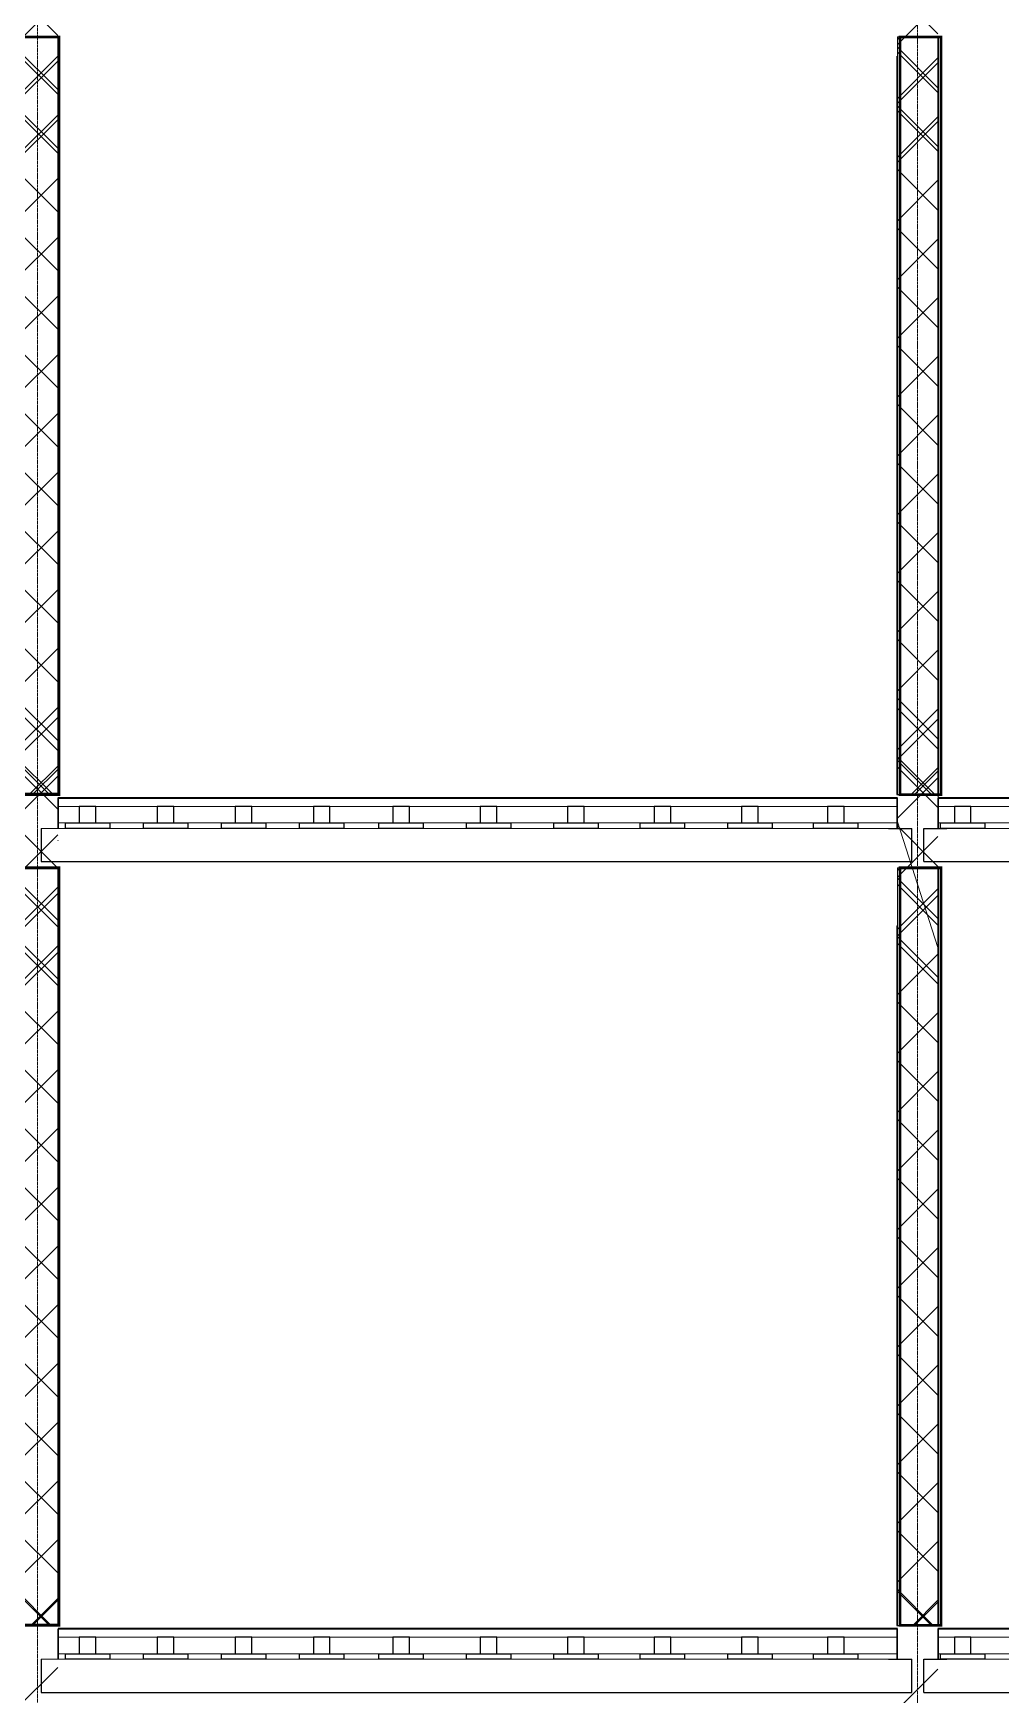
# Model space of a CAD drawing. Header units: inches. Extents: x -2431 to 214825, y 3 to 92804.
# Drawn here: x 165112 to 168603, y 17803 to 23803 of the extents above; entities that cross this region are included whole.
import ezdxf

# ---------------------------------------------------------------- set-up
doc = ezdxf.new("R2010")
doc.units = ezdxf.units.IN
doc.header["$MEASUREMENT"] = 0
doc.linetypes.add('Линия сетки', pattern=[22.225, 12.7, -3.175, 3.175, -3.175])
for name, color, linetype, lineweight in [('A-FLOR', 250, 'Continuous', 9), ('A-WALL', 250, 'Continuous', 9), ('A-WALL-PATT', 250, 'Continuous', 25), ('I-WALL', 250, 'Continuous', 9), ('S-GRID', 250, 'Continuous', 9)]:
    doc.layers.add(name, color=color, linetype=linetype, lineweight=lineweight)
pattern_1 = [(45, (164716.28, 32090.75), (-106.066, 106.066), []), (135, (164716.28, 32090.75), (-106.066, -106.066), [])]
pattern_2 = [(45, (164716.28, 32090.75), (-251.447, 251.447), []), (45, (164716.28, 32471.75), (-251.447, 251.447), [])]
pattern_3 = [(45, (164716.28, 31490.75), (-106.066, 106.066), []), (135, (164716.28, 31490.75), (-106.066, -106.066), [])]

msp = doc.modelspace()

# ---------------------------------------------------------------- hatches: boundary and pattern name
at = {"layer": 'A-WALL-PATT', "lineweight": 9}
h = msp.add_hatch(dxfattribs=at)
h.set_pattern_fill('FP_2', color=256, style=0, pattern_type=2)
h.set_pattern_definition(pattern_3)
h.paths.add_polyline_path([(165200.44773, 24388.99893), (165054.44773, 24388.99893), (165054.44773, 21056.89904), (165200.44773, 21056.89904)])
h = msp.add_hatch(dxfattribs=at)
h.set_pattern_fill('FP_2', color=256, style=0, pattern_type=2)
h.set_pattern_definition(pattern_3)
h.paths.add_polyline_path([(168376.33062, 24388.99893), (168230.33062, 24388.99893), (168230.33062, 21053.20427), (168376.33062, 21053.20427)])
h = msp.add_hatch(dxfattribs=at)
h.set_pattern_fill('FP_3', color=256, style=0, pattern_type=2)
h.set_pattern_definition(pattern_2)
h.paths.add_polyline_path([(165200.44773, 21530.74682), (165202.44773, 21530.74682), (165202.44773, 21640.74682), (165200.44773, 21640.74682)])
h.paths.add_polyline_path([(165202.44773, 21388.99893), (165200.44773, 21388.99893), (165200.44773, 18040.74682), (165202.44773, 18040.74682)])
h = msp.add_hatch(dxfattribs=at)
h.set_pattern_fill('FP_3', color=256, style=0, pattern_type=2)
h.set_pattern_definition(pattern_2)
h.paths.add_polyline_path([(168376.33062, 18040.74682), (168378.33062, 18040.74682), (168378.33062, 21640.74682), (168376.33062, 21640.74682), (168376.33062, 20990.18287)], flags=0)
h = msp.add_hatch(dxfattribs=at)
h.set_pattern_fill('FP_2', color=256, style=0, pattern_type=2)
h.set_pattern_definition(pattern_1)
h.paths.add_polyline_path([(165200.44773, 21388.99893), (165054.44773, 21388.99893), (165054.44773, 18056.89904), (165200.44773, 18056.89904)])
h = msp.add_hatch(dxfattribs=at)
h.set_pattern_fill('FP_2', color=256, style=0, pattern_type=2)
h.set_pattern_definition(pattern_1)
h.paths.add_polyline_path([(168376.33062, 21388.99893), (168230.33062, 21388.99893), (168230.33062, 18053.20427), (168376.33062, 18053.20427)])

# ---------------------------------------------------------------- linework, layer by layer
for p, q in [((165054.44773, 23788.99893), (165200.44773, 23788.99893)), ((165200.44773, 23788.99893), (165202.44773, 23788.99893)), ((168230.33062, 23788.99893), (168378.33062, 23788.99893)), ((165202.44773, 21040.74682), (168228.33062, 21040.74682)), ((165202.44773, 21040.74682), (168228.33062, 21040.74682)), ((165202.44773, 21040.74682), (165202.44773, 20930.74682)), ((165202.44773, 21040.74682), (165202.44773, 20930.74682)), ((165338.08299, 21010.74682), (165278.08299, 21010.74682)), ((165278.08299, 21010.74682), (165278.08299, 20950.74682)), ((165338.08299, 21010.74682), (165278.08299, 21010.74682)), ((165278.08299, 21010.74682), (165278.08299, 20950.74682)), ((165338.08299, 20950.74682), (165338.08299, 21010.74682)), ((165338.08299, 20950.74682), (165338.08299, 21010.74682)), ((165619.72401, 21010.74682), (165559.72401, 21010.74682)), ((165559.72401, 21010.74682), (165559.72401, 20950.74682)), ((165619.72401, 21010.74682), (165559.72401, 21010.74682)), ((165559.72401, 21010.74682), (165559.72401, 20950.74682)), ((165619.72401, 20950.74682), (165619.72401, 21010.74682)), ((165619.72401, 20950.74682), (165619.72401, 21010.74682)), ((165901.36502, 21010.74682), (165841.36502, 21010.74682)), ((165841.36502, 21010.74682), (165841.36502, 20950.74682)), ((165901.36502, 21010.74682), (165841.36502, 21010.74682)), ((165841.36502, 21010.74682), (165841.36502, 20950.74682)), ((165901.36502, 20950.74682), (165901.36502, 21010.74682)), ((165901.36502, 20950.74682), (165901.36502, 21010.74682)), ((166183.00604, 21010.74682), (166123.00604, 21010.74682)), ((166123.00604, 21010.74682), (166123.00604, 20950.74682)), ((166183.00604, 21010.74682), (166123.00604, 21010.74682)), ((166123.00604, 21010.74682), (166123.00604, 20950.74682)), ((166183.00604, 20950.74682), (166183.00604, 21010.74682)), ((166183.00604, 20950.74682), (166183.00604, 21010.74682)), ((166409.58875, 21010.74682), (166409.58875, 20950.74682)), ((166469.58875, 21010.74682), (166409.58875, 21010.74682)), ((166469.58875, 21010.74682), (166409.58875, 21010.74682)), ((166409.58875, 21010.74682), (166409.58875, 20950.74682)), ((166469.58875, 20950.74682), (166469.58875, 21010.74682)), ((166469.58875, 20950.74682), (166469.58875, 21010.74682)), ((166725.08875, 21010.74682), (166725.08875, 20950.74682)), ((166785.08875, 21010.74682), (166725.08875, 21010.74682)), ((166785.08875, 21010.74682), (166725.08875, 21010.74682)), ((166725.08875, 21010.74682), (166725.08875, 20950.74682)), ((166785.08875, 20950.74682), (166785.08875, 21010.74682)), ((166785.08875, 20950.74682), (166785.08875, 21010.74682)), ((167100.58875, 21010.74682), (167040.58875, 21010.74682)), ((167040.58875, 21010.74682), (167040.58875, 20950.74682)), ((167100.58875, 21010.74682), (167040.58875, 21010.74682)), ((167040.58875, 21010.74682), (167040.58875, 20950.74682)), ((167100.58875, 20950.74682), (167100.58875, 21010.74682)), ((167100.58875, 20950.74682), (167100.58875, 21010.74682)), ((167412.57437, 21010.74682), (167352.57437, 21010.74682)), ((167352.57437, 21010.74682), (167352.57437, 20950.74682)), ((167412.57437, 21010.74682), (167352.57437, 21010.74682)), ((167352.57437, 21010.74682), (167352.57437, 20950.74682)), ((167412.57437, 20950.74682), (167412.57437, 21010.74682)), ((167412.57437, 20950.74682), (167412.57437, 21010.74682)), ((167728.07437, 21010.74682), (167668.07437, 21010.74682)), ((167668.07437, 21010.74682), (167668.07437, 20950.74682)), ((167728.07437, 21010.74682), (167668.07437, 21010.74682)), ((167668.07437, 21010.74682), (167668.07437, 20950.74682)), ((167728.07437, 20950.74682), (167728.07437, 21010.74682)), ((167728.07437, 20950.74682), (167728.07437, 21010.74682)), ((168037.69634, 21010.74682), (167977.69634, 21010.74682)), ((167977.69634, 21010.74682), (167977.69634, 20950.74682)), ((168037.69634, 20950.74682), (168037.69634, 21010.74682)), ((168228.33062, 21053.20427), (168378.33062, 21053.20427)), ((168376.33062, 21040.74682), (171386.15309, 21040.74682)), ((168378.33062, 21040.74682), (171386.15309, 21040.74682)), ((168495.90546, 21010.74682), (168435.90546, 21010.74682)), ((168435.90546, 21010.74682), (168435.90546, 20950.74682)), ((168495.90546, 21010.74682), (168435.90546, 21010.74682)), ((168435.90546, 21010.74682), (168435.90546, 20950.74682)), ((168495.90546, 20950.74682), (168495.90546, 21010.74682)), ((168495.90546, 20950.74682), (168495.90546, 21010.74682)), ((165228.08299, 20950.74682), (165388.08299, 20950.74682)), ((165228.08299, 20930.74682), (165228.08299, 20950.74682)), ((165228.08299, 20950.74682), (165388.08299, 20950.74682)), ((165228.08299, 20930.74682), (165228.08299, 20950.74682)), ((165278.08299, 20950.74682), (165338.08299, 20950.74682)), ((165278.08299, 20950.74682), (165338.08299, 20950.74682)), ((165388.08299, 20950.74682), (165388.08299, 20930.74682)), ((165388.08299, 20950.74682), (165388.08299, 20930.74682)), ((165509.72401, 20950.74682), (165669.72401, 20950.74682)), ((165509.72401, 20930.74682), (165509.72401, 20950.74682)), ((165509.72401, 20950.74682), (165669.72401, 20950.74682)), ((165509.72401, 20930.74682), (165509.72401, 20950.74682)), ((165559.72401, 20950.74682), (165619.72401, 20950.74682)), ((165559.72401, 20950.74682), (165619.72401, 20950.74682)), ((165669.72401, 20950.74682), (165669.72401, 20930.74682)), ((165669.72401, 20950.74682), (165669.72401, 20930.74682)), ((165791.36502, 20950.74682), (165951.36502, 20950.74682)), ((165791.36502, 20930.74682), (165791.36502, 20950.74682)), ((165791.36502, 20950.74682), (165951.36502, 20950.74682)), ((165791.36502, 20930.74682), (165791.36502, 20950.74682)), ((165841.36502, 20950.74682), (165901.36502, 20950.74682)), ((165841.36502, 20950.74682), (165901.36502, 20950.74682)), ((165951.36502, 20950.74682), (165951.36502, 20930.74682)), ((165951.36502, 20950.74682), (165951.36502, 20930.74682)), ((166073.00604, 20950.74682), (166233.00604, 20950.74682)), ((166073.00604, 20930.74682), (166073.00604, 20950.74682)), ((166073.00604, 20950.74682), (166233.00604, 20950.74682)), ((166073.00604, 20930.74682), (166073.00604, 20950.74682)), ((166123.00604, 20950.74682), (166183.00604, 20950.74682)), ((166123.00604, 20950.74682), (166183.00604, 20950.74682)), ((166233.00604, 20950.74682), (166233.00604, 20930.74682)), ((166233.00604, 20950.74682), (166233.00604, 20930.74682)), ((166359.58875, 20950.74682), (166519.58875, 20950.74682)), ((166359.58875, 20930.74682), (166359.58875, 20950.74682)), ((166359.58875, 20950.74682), (166519.58875, 20950.74682)), ((166359.58875, 20930.74682), (166359.58875, 20950.74682)), ((166409.58875, 20950.74682), (166469.58875, 20950.74682)), ((166409.58875, 20950.74682), (166469.58875, 20950.74682)), ((166519.58875, 20950.74682), (166519.58875, 20930.74682)), ((166519.58875, 20950.74682), (166519.58875, 20930.74682)), ((166675.08875, 20950.74682), (166835.08875, 20950.74682)), ((166675.08875, 20930.74682), (166675.08875, 20950.74682)), ((166675.08875, 20950.74682), (166835.08875, 20950.74682)), ((166675.08875, 20930.74682), (166675.08875, 20950.74682)), ((166725.08875, 20950.74682), (166785.08875, 20950.74682)), ((166725.08875, 20950.74682), (166785.08875, 20950.74682)), ((166835.08875, 20950.74682), (166835.08875, 20930.74682)), ((166835.08875, 20950.74682), (166835.08875, 20930.74682)), ((166990.58875, 20950.74682), (167150.58875, 20950.74682)), ((166990.58875, 20930.74682), (166990.58875, 20950.74682)), ((166990.58875, 20950.74682), (167150.58875, 20950.74682)), ((166990.58875, 20930.74682), (166990.58875, 20950.74682)), ((167040.58875, 20950.74682), (167100.58875, 20950.74682)), ((167040.58875, 20950.74682), (167100.58875, 20950.74682)), ((167150.58875, 20950.74682), (167150.58875, 20930.74682)), ((167150.58875, 20950.74682), (167150.58875, 20930.74682)), ((167302.57437, 20950.74682), (167462.57437, 20950.74682)), ((167302.57437, 20930.74682), (167302.57437, 20950.74682)), ((167302.57437, 20950.74682), (167462.57437, 20950.74682)), ((167302.57437, 20930.74682), (167302.57437, 20950.74682)), ((167352.57437, 20950.74682), (167412.57437, 20950.74682)), ((167352.57437, 20950.74682), (167412.57437, 20950.74682)), ((167462.57437, 20950.74682), (167462.57437, 20930.74682)), ((167462.57437, 20950.74682), (167462.57437, 20930.74682)), ((167618.07437, 20950.74682), (167778.07437, 20950.74682)), ((167618.07437, 20930.74682), (167618.07437, 20950.74682)), ((167618.07437, 20950.74682), (167778.07437, 20950.74682)), ((167618.07437, 20930.74682), (167618.07437, 20950.74682)), ((167668.07437, 20950.74682), (167728.07437, 20950.74682)), ((167668.07437, 20950.74682), (167728.07437, 20950.74682)), ((167778.07437, 20950.74682), (167778.07437, 20930.74682)), ((167778.07437, 20950.74682), (167778.07437, 20930.74682)), ((167927.69634, 20950.74682), (168087.69634, 20950.74682)), ((167927.69634, 20930.74682), (167927.69634, 20950.74682)), ((167927.69634, 20950.74682), (168087.69634, 20950.74682)), ((167927.69634, 20930.74682), (167927.69634, 20950.74682)), ((167977.69634, 20950.74682), (168037.69634, 20950.74682)), ((168087.69634, 20950.74682), (168087.69634, 20930.74682)), ((168087.69634, 20950.74682), (168087.69634, 20930.74682)), ((168385.90546, 20950.74682), (168545.90546, 20950.74682)), ((168385.90546, 20930.74682), (168385.90546, 20950.74682)), ((168385.90546, 20950.74682), (168545.90546, 20950.74682)), ((168385.90546, 20930.74682), (168385.90546, 20950.74682)), ((168435.90546, 20950.74682), (168495.90546, 20950.74682)), ((168435.90546, 20950.74682), (168495.90546, 20950.74682)), ((168545.90546, 20950.74682), (168545.90546, 20930.74682)), ((168545.90546, 20950.74682), (168545.90546, 20930.74682)), ((165140.63904, 20930.74682), (165140.63904, 20811.36464)), ((165202.44773, 20930.74682), (165200.44773, 20930.74682)), ((165388.08299, 20930.74682), (165228.08299, 20930.74682)), ((165388.08299, 20930.74682), (165228.08299, 20930.74682)), ((165669.72401, 20930.74682), (165509.72401, 20930.74682)), ((165669.72401, 20930.74682), (165509.72401, 20930.74682)), ((165951.36502, 20930.74682), (165791.36502, 20930.74682)), ((165951.36502, 20930.74682), (165791.36502, 20930.74682)), ((166233.00604, 20930.74682), (166073.00604, 20930.74682)), ((166233.00604, 20930.74682), (166073.00604, 20930.74682)), ((166519.58875, 20930.74682), (166359.58875, 20930.74682)), ((166519.58875, 20930.74682), (166359.58875, 20930.74682)), ((166835.08875, 20930.74682), (166675.08875, 20930.74682)), ((166835.08875, 20930.74682), (166675.08875, 20930.74682)), ((167150.58875, 20930.74682), (166990.58875, 20930.74682)), ((167150.58875, 20930.74682), (166990.58875, 20930.74682)), ((167462.57437, 20930.74682), (167302.57437, 20930.74682)), ((167462.57437, 20930.74682), (167302.57437, 20930.74682)), ((167778.07437, 20930.74682), (167618.07437, 20930.74682)), ((167778.07437, 20930.74682), (167618.07437, 20930.74682)), ((168087.69634, 20930.74682), (167927.69634, 20930.74682)), ((168087.69634, 20930.74682), (167927.69634, 20930.74682)), ((168198.40761, 20930.74682), (168282.16107, 20930.74682)), ((168282.16107, 20811.36464), (168282.16107, 20930.74682)), ((168325.23347, 20930.74682), (168408.98692, 20930.74682)), ((168325.23347, 20811.36464), (168325.23347, 20930.74682)), ((168545.90546, 20930.74682), (168385.90546, 20930.74682)), ((168545.90546, 20930.74682), (168385.90546, 20930.74682)), ((165054.44773, 20788.99893), (165200.44773, 20788.99893)), ((165140.63904, 20811.36464), (168282.16107, 20811.36464)), ((165200.44773, 20788.99893), (165202.44773, 20788.99893)), ((168230.33062, 20788.99893), (168378.33062, 20788.99893)), ((168325.23347, 20811.36464), (174439.57652, 20811.36464)), ((165202.44773, 18040.74682), (168228.33062, 18040.74682)), ((165202.44773, 18040.74682), (168228.33062, 18040.74682)), ((165202.44773, 18040.74682), (165202.44773, 17930.74682)), ((165202.44773, 18040.74682), (165202.44773, 17930.74682)), ((165338.08299, 18010.74682), (165278.08299, 18010.74682)), ((165278.08299, 18010.74682), (165278.08299, 17950.74682)), ((165338.08299, 18010.74682), (165278.08299, 18010.74682)), ((165278.08299, 18010.74682), (165278.08299, 17950.74682)), ((165338.08299, 17950.74682), (165338.08299, 18010.74682)), ((165338.08299, 17950.74682), (165338.08299, 18010.74682)), ((165619.72401, 18010.74682), (165559.72401, 18010.74682)), ((165559.72401, 18010.74682), (165559.72401, 17950.74682)), ((165619.72401, 18010.74682), (165559.72401, 18010.74682)), ((165559.72401, 18010.74682), (165559.72401, 17950.74682)), ((165619.72401, 17950.74682), (165619.72401, 18010.74682)), ((165619.72401, 17950.74682), (165619.72401, 18010.74682)), ((165901.36502, 18010.74682), (165841.36502, 18010.74682)), ((165841.36502, 18010.74682), (165841.36502, 17950.74682)), ((165901.36502, 18010.74682), (165841.36502, 18010.74682)), ((165841.36502, 18010.74682), (165841.36502, 17950.74682)), ((165901.36502, 17950.74682), (165901.36502, 18010.74682)), ((165901.36502, 17950.74682), (165901.36502, 18010.74682)), ((166183.00604, 18010.74682), (166123.00604, 18010.74682)), ((166123.00604, 18010.74682), (166123.00604, 17950.74682)), ((166183.00604, 18010.74682), (166123.00604, 18010.74682)), ((166123.00604, 18010.74682), (166123.00604, 17950.74682)), ((166183.00604, 17950.74682), (166183.00604, 18010.74682)), ((166183.00604, 17950.74682), (166183.00604, 18010.74682)), ((166469.58875, 18010.74682), (166409.58875, 18010.74682)), ((166409.58875, 18010.74682), (166409.58875, 17950.74682)), ((166469.58875, 18010.74682), (166409.58875, 18010.74682)), ((166409.58875, 18010.74682), (166409.58875, 17950.74682)), ((166469.58875, 17950.74682), (166469.58875, 18010.74682)), ((166469.58875, 17950.74682), (166469.58875, 18010.74682)), ((166785.08875, 18010.74682), (166725.08875, 18010.74682)), ((166725.08875, 18010.74682), (166725.08875, 17950.74682)), ((166785.08875, 18010.74682), (166725.08875, 18010.74682)), ((166725.08875, 18010.74682), (166725.08875, 17950.74682)), ((166785.08875, 17950.74682), (166785.08875, 18010.74682)), ((166785.08875, 17950.74682), (166785.08875, 18010.74682)), ((167100.58875, 18010.74682), (167040.58875, 18010.74682)), ((167040.58875, 18010.74682), (167040.58875, 17950.74682)), ((167100.58875, 18010.74682), (167040.58875, 18010.74682)), ((167040.58875, 18010.74682), (167040.58875, 17950.74682)), ((167100.58875, 17950.74682), (167100.58875, 18010.74682)), ((167100.58875, 17950.74682), (167100.58875, 18010.74682)), ((167412.57437, 18010.74682), (167352.57437, 18010.74682)), ((167352.57437, 18010.74682), (167352.57437, 17950.74682)), ((167412.57437, 18010.74682), (167352.57437, 18010.74682)), ((167352.57437, 18010.74682), (167352.57437, 17950.74682)), ((167412.57437, 17950.74682), (167412.57437, 18010.74682)), ((167412.57437, 17950.74682), (167412.57437, 18010.74682)), ((167728.07437, 18010.74682), (167668.07437, 18010.74682)), ((167668.07437, 18010.74682), (167668.07437, 17950.74682)), ((167728.07437, 18010.74682), (167668.07437, 18010.74682)), ((167668.07437, 18010.74682), (167668.07437, 17950.74682)), ((167728.07437, 17950.74682), (167728.07437, 18010.74682)), ((167728.07437, 17950.74682), (167728.07437, 18010.74682)), ((168037.69634, 18010.74682), (167977.69634, 18010.74682)), ((167977.69634, 18010.74682), (167977.69634, 17950.74682)), ((168037.69634, 17950.74682), (168037.69634, 18010.74682)), ((168228.33062, 18053.20427), (168378.33062, 18053.20427)), ((168376.33062, 18040.74682), (171386.15309, 18040.74682)), ((168378.33062, 18040.74682), (171386.15309, 18040.74682)), ((168495.90546, 18010.74682), (168435.90546, 18010.74682)), ((168435.90546, 18010.74682), (168435.90546, 17950.74682)), ((168495.90546, 18010.74682), (168435.90546, 18010.74682)), ((168435.90546, 18010.74682), (168435.90546, 17950.74682)), ((168495.90546, 17950.74682), (168495.90546, 18010.74682)), ((168495.90546, 17950.74682), (168495.90546, 18010.74682)), ((165228.08299, 17950.74682), (165388.08299, 17950.74682)), ((165228.08299, 17930.74682), (165228.08299, 17950.74682)), ((165228.08299, 17950.74682), (165388.08299, 17950.74682)), ((165228.08299, 17930.74682), (165228.08299, 17950.74682)), ((165278.08299, 17950.74682), (165338.08299, 17950.74682)), ((165278.08299, 17950.74682), (165338.08299, 17950.74682)), ((165388.08299, 17950.74682), (165388.08299, 17930.74682)), ((165388.08299, 17950.74682), (165388.08299, 17930.74682)), ((165509.72401, 17950.74682), (165669.72401, 17950.74682)), ((165509.72401, 17930.74682), (165509.72401, 17950.74682)), ((165509.72401, 17950.74682), (165669.72401, 17950.74682)), ((165509.72401, 17930.74682), (165509.72401, 17950.74682)), ((165559.72401, 17950.74682), (165619.72401, 17950.74682)), ((165559.72401, 17950.74682), (165619.72401, 17950.74682)), ((165669.72401, 17950.74682), (165669.72401, 17930.74682)), ((165669.72401, 17950.74682), (165669.72401, 17930.74682)), ((165791.36502, 17950.74682), (165951.36502, 17950.74682)), ((165791.36502, 17930.74682), (165791.36502, 17950.74682)), ((165791.36502, 17950.74682), (165951.36502, 17950.74682)), ((165791.36502, 17930.74682), (165791.36502, 17950.74682)), ((165841.36502, 17950.74682), (165901.36502, 17950.74682)), ((165841.36502, 17950.74682), (165901.36502, 17950.74682)), ((165951.36502, 17950.74682), (165951.36502, 17930.74682)), ((165951.36502, 17950.74682), (165951.36502, 17930.74682)), ((166073.00604, 17950.74682), (166233.00604, 17950.74682)), ((166073.00604, 17930.74682), (166073.00604, 17950.74682)), ((166073.00604, 17950.74682), (166233.00604, 17950.74682)), ((166073.00604, 17930.74682), (166073.00604, 17950.74682)), ((166123.00604, 17950.74682), (166183.00604, 17950.74682)), ((166123.00604, 17950.74682), (166183.00604, 17950.74682)), ((166233.00604, 17950.74682), (166233.00604, 17930.74682)), ((166233.00604, 17950.74682), (166233.00604, 17930.74682)), ((166359.58875, 17950.74682), (166519.58875, 17950.74682)), ((166359.58875, 17930.74682), (166359.58875, 17950.74682)), ((166359.58875, 17950.74682), (166519.58875, 17950.74682)), ((166359.58875, 17930.74682), (166359.58875, 17950.74682)), ((166409.58875, 17950.74682), (166469.58875, 17950.74682)), ((166409.58875, 17950.74682), (166469.58875, 17950.74682)), ((166519.58875, 17950.74682), (166519.58875, 17930.74682)), ((166519.58875, 17950.74682), (166519.58875, 17930.74682)), ((166675.08875, 17950.74682), (166835.08875, 17950.74682)), ((166675.08875, 17930.74682), (166675.08875, 17950.74682)), ((166675.08875, 17950.74682), (166835.08875, 17950.74682)), ((166675.08875, 17930.74682), (166675.08875, 17950.74682)), ((166725.08875, 17950.74682), (166785.08875, 17950.74682)), ((166725.08875, 17950.74682), (166785.08875, 17950.74682)), ((166835.08875, 17950.74682), (166835.08875, 17930.74682)), ((166835.08875, 17950.74682), (166835.08875, 17930.74682)), ((166990.58875, 17950.74682), (167150.58875, 17950.74682)), ((166990.58875, 17930.74682), (166990.58875, 17950.74682)), ((166990.58875, 17950.74682), (167150.58875, 17950.74682)), ((166990.58875, 17930.74682), (166990.58875, 17950.74682)), ((167040.58875, 17950.74682), (167100.58875, 17950.74682)), ((167040.58875, 17950.74682), (167100.58875, 17950.74682)), ((167150.58875, 17950.74682), (167150.58875, 17930.74682)), ((167150.58875, 17950.74682), (167150.58875, 17930.74682)), ((167302.57437, 17950.74682), (167462.57437, 17950.74682)), ((167302.57437, 17930.74682), (167302.57437, 17950.74682)), ((167302.57437, 17950.74682), (167462.57437, 17950.74682)), ((167302.57437, 17930.74682), (167302.57437, 17950.74682)), ((167352.57437, 17950.74682), (167412.57437, 17950.74682)), ((167352.57437, 17950.74682), (167412.57437, 17950.74682)), ((167462.57437, 17950.74682), (167462.57437, 17930.74682)), ((167462.57437, 17950.74682), (167462.57437, 17930.74682)), ((167618.07437, 17950.74682), (167778.07437, 17950.74682)), ((167618.07437, 17930.74682), (167618.07437, 17950.74682)), ((167618.07437, 17950.74682), (167778.07437, 17950.74682)), ((167618.07437, 17930.74682), (167618.07437, 17950.74682)), ((167668.07437, 17950.74682), (167728.07437, 17950.74682)), ((167668.07437, 17950.74682), (167728.07437, 17950.74682)), ((167778.07437, 17950.74682), (167778.07437, 17930.74682)), ((167778.07437, 17950.74682), (167778.07437, 17930.74682)), ((167927.69634, 17950.74682), (168087.69634, 17950.74682)), ((167927.69634, 17930.74682), (167927.69634, 17950.74682)), ((167927.69634, 17950.74682), (168087.69634, 17950.74682)), ((167927.69634, 17930.74682), (167927.69634, 17950.74682)), ((167977.69634, 17950.74682), (168037.69634, 17950.74682)), ((168087.69634, 17950.74682), (168087.69634, 17930.74682)), ((168087.69634, 17950.74682), (168087.69634, 17930.74682)), ((168385.90546, 17950.74682), (168545.90546, 17950.74682)), ((168385.90546, 17930.74682), (168385.90546, 17950.74682)), ((168385.90546, 17950.74682), (168545.90546, 17950.74682)), ((168385.90546, 17930.74682), (168385.90546, 17950.74682)), ((168435.90546, 17950.74682), (168495.90546, 17950.74682)), ((168435.90546, 17950.74682), (168495.90546, 17950.74682)), ((168545.90546, 17950.74682), (168545.90546, 17930.74682)), ((168545.90546, 17950.74682), (168545.90546, 17930.74682)), ((165140.63904, 17930.74682), (165140.63904, 17811.36464)), ((165140.63904, 17930.74682), (165140.63904, 17811.36464)), ((165140.63904, 17930.74682), (165140.63904, 17811.36464)), ((165202.44773, 17930.74682), (165200.44773, 17930.74682)), ((165388.08299, 17930.74682), (165228.08299, 17930.74682)), ((165388.08299, 17930.74682), (165228.08299, 17930.74682)), ((165669.72401, 17930.74682), (165509.72401, 17930.74682)), ((165669.72401, 17930.74682), (165509.72401, 17930.74682)), ((165951.36502, 17930.74682), (165791.36502, 17930.74682)), ((165951.36502, 17930.74682), (165791.36502, 17930.74682)), ((166233.00604, 17930.74682), (166073.00604, 17930.74682)), ((166233.00604, 17930.74682), (166073.00604, 17930.74682)), ((166519.58875, 17930.74682), (166359.58875, 17930.74682)), ((166519.58875, 17930.74682), (166359.58875, 17930.74682)), ((166835.08875, 17930.74682), (166675.08875, 17930.74682)), ((166835.08875, 17930.74682), (166675.08875, 17930.74682)), ((167150.58875, 17930.74682), (166990.58875, 17930.74682)), ((167150.58875, 17930.74682), (166990.58875, 17930.74682)), ((167462.57437, 17930.74682), (167302.57437, 17930.74682)), ((167462.57437, 17930.74682), (167302.57437, 17930.74682)), ((167778.07437, 17930.74682), (167618.07437, 17930.74682)), ((167778.07437, 17930.74682), (167618.07437, 17930.74682)), ((168087.69634, 17930.74682), (167927.69634, 17930.74682)), ((168087.69634, 17930.74682), (167927.69634, 17930.74682)), ((168198.40761, 17930.74682), (168282.16107, 17930.74682)), ((168282.16107, 17811.36464), (168282.16107, 17930.74682)), ((168282.16107, 17811.36464), (168282.16107, 17930.74682)), ((168282.16107, 17811.36464), (168282.16107, 17930.74682)), ((168325.23347, 17930.74682), (168408.98692, 17930.74682)), ((168325.23347, 17811.36464), (168325.23347, 17930.74682)), ((168325.23347, 17811.36464), (168325.23347, 17930.74682)), ((168325.23347, 17811.36464), (168325.23347, 17930.74682)), ((168545.90546, 17930.74682), (168385.90546, 17930.74682)), ((168545.90546, 17930.74682), (168385.90546, 17930.74682)), ((165140.63904, 17811.36464), (168282.16107, 17811.36464)), ((165140.63904, 17811.36464), (168282.16107, 17811.36464)), ((165140.63904, 17811.36464), (168282.16107, 17811.36464)), ((168325.23347, 17811.36464), (174439.57652, 17811.36464)), ((168325.23347, 17811.36464), (174439.57652, 17811.36464)), ((168325.23347, 17811.36464), (174439.57652, 17811.36464))]:
    msp.add_line(p, q)
at = {"lineweight": 0}
for p, q in [((165202.44773, 21010.74682), (168228.33062, 21010.74682)), ((165202.44773, 21010.74682), (168228.33062, 21010.74682)), ((168378.33062, 21010.74682), (171386.15309, 21010.74682)), ((168378.33062, 21010.74682), (171386.15309, 21010.74682)), ((165202.44773, 20950.74682), (168230.33062, 20950.74682)), ((165202.44773, 20950.74682), (168230.33062, 20950.74682)), ((168378.33062, 20950.74682), (171388.15309, 20950.74682)), ((168378.33062, 20950.74682), (171388.15309, 20950.74682)), ((165140.63904, 20930.74682), (168228.33062, 20930.74682)), ((165202.44773, 20930.74682), (168228.33062, 20930.74682)), ((168378.33062, 20930.74682), (171386.15309, 20930.74682)), ((168378.33062, 20930.74682), (171386.15309, 20930.74682)), ((165202.44773, 18010.74682), (168228.33062, 18010.74682)), ((165202.44773, 18010.74682), (168228.33062, 18010.74682)), ((168378.33062, 18010.74682), (171386.15309, 18010.74682)), ((168378.33062, 18010.74682), (171386.15309, 18010.74682)), ((165202.44773, 17950.74682), (168230.33062, 17950.74682)), ((165202.44773, 17950.74682), (168230.33062, 17950.74682)), ((168378.33062, 17950.74682), (171388.15309, 17950.74682)), ((168378.33062, 17950.74682), (171388.15309, 17950.74682)), ((165140.63904, 17930.74682), (168228.33062, 17930.74682)), ((165202.44773, 17930.74682), (168228.33062, 17930.74682)), ((168378.33062, 17930.74682), (171386.15309, 17930.74682)), ((168378.33062, 17930.74682), (171386.15309, 17930.74682))]:
    msp.add_line(p, q, dxfattribs=at)
at = {"const_width": 10}
for points in [[(165204.77904, 21053.03327), (165056.77904, 21053.03327), (165056.77904, 23788.82794), (165204.77904, 23788.82794), (165204.77904, 21053.03327)], [(168387.88311, 21053.03327), (168239.88311, 21053.03327), (168239.88311, 23788.82794), (168387.88311, 23788.82794), (168387.88311, 21053.03327)], [(165204.77904, 18053.03327), (165056.77904, 18053.03327), (165056.77904, 20788.82794), (165204.77904, 20788.82794), (165204.77904, 18053.03327)], [(168387.88311, 18053.03327), (168239.88311, 18053.03327), (168239.88311, 20788.82794), (168387.88311, 20788.82794), (168387.88311, 18053.03327)]]:
    msp.add_lwpolyline(points, dxfattribs=at)
at = {"layer": 'A-FLOR', "lineweight": 35}
for p, q in [((168230.33062, 21040.74682), (165200.44773, 21040.74682)), ((174449.57652, 21040.74682), (168376.33062, 21040.74682)), ((168230.33062, 18040.74682), (165202.44773, 18040.74682)), ((174449.57652, 18040.74682), (168376.33062, 18040.74682))]:
    msp.add_line(p, q, dxfattribs=at)
at = {"layer": 'A-WALL'}
for p, q in [((165200.44773, 23788.99893), (165200.44773, 21056.89904)), ((165200.44773, 23788.99893), (165200.44773, 21056.89904)), ((165200.44773, 23788.99893), (165200.44773, 21056.89904)), ((165200.44773, 23788.99893), (165200.44773, 21056.89904)), ((165200.44773, 23788.99893), (165200.44773, 21940.74682)), ((168230.33062, 23788.99893), (168230.33062, 21053.20427)), ((168230.33062, 23788.99893), (168230.33062, 21053.20427)), ((168230.33062, 23788.99893), (168230.33062, 21053.20427)), ((168230.33062, 23788.99893), (168230.33062, 21053.20427)), ((168230.33062, 23788.99893), (168230.33062, 21940.74682)), ((168376.33062, 23788.99893), (168376.33062, 21053.20427)), ((168376.33062, 23788.99893), (168376.33062, 21053.20427)), ((168376.33062, 23788.99893), (168376.33062, 21053.20427)), ((168376.33062, 23788.99893), (168376.33062, 21053.20427)), ((168376.33062, 23788.99893), (168376.33062, 21940.74682)), ((165200.44773, 21040.74682), (165200.44773, 20930.74682)), ((165200.44773, 21040.74682), (165200.44773, 20930.74682)), ((165200.44773, 21040.74682), (165200.44773, 20930.74682)), ((165200.44773, 21040.74682), (165200.44773, 20930.74682)), ((168230.33062, 21040.74682), (168230.33062, 20930.74682)), ((168230.33062, 21040.74682), (168230.33062, 20930.74682)), ((168230.33062, 21040.74682), (168230.33062, 20930.74682)), ((168230.33062, 21040.74682), (168230.33062, 20930.74682)), ((168230.33062, 21040.74682), (168230.33062, 20930.74682)), ((168376.33062, 21040.74682), (168376.33062, 20930.74682)), ((168376.33062, 21040.74682), (168376.33062, 20930.74682)), ((168376.33062, 21040.74682), (168376.33062, 20930.74682)), ((168376.33062, 21040.74682), (168376.33062, 20930.74682)), ((168376.33062, 21040.74682), (168376.33062, 20930.74682)), ((165200.44773, 20789.34324), (165200.44773, 18056.89904)), ((165200.44773, 20789.34324), (165200.44773, 18940.74682)), ((165200.44773, 20789.34324), (165200.44773, 18056.89904)), ((165200.44773, 20789.34324), (165200.44773, 18056.89904)), ((165200.44773, 20788.99893), (165200.44773, 18056.89904)), ((168230.33062, 20788.99893), (168230.33062, 18053.20427)), ((168230.33062, 20788.99893), (168230.33062, 18053.20427)), ((168230.33062, 20788.99893), (168230.33062, 18053.20427)), ((168230.33062, 20788.99893), (168230.33062, 18940.74682)), ((168230.33062, 20788.99893), (168230.33062, 18053.20427)), ((168376.33062, 20788.99893), (168376.33062, 18053.20427)), ((168376.33062, 20788.99893), (168376.33062, 18053.20427)), ((168376.33062, 20788.99893), (168376.33062, 18053.20427)), ((168376.33062, 20788.99893), (168376.33062, 18940.74682)), ((168376.33062, 20788.99893), (168376.33062, 18053.20427)), ((165200.44773, 18040.74682), (165200.44773, 17930.74682)), ((165200.44773, 18040.74682), (165200.44773, 17930.74682)), ((165200.44773, 18040.74682), (165200.44773, 17930.74682)), ((168230.33062, 18040.74682), (168230.33062, 17930.74682)), ((168230.33062, 18040.74682), (168230.33062, 17930.74682)), ((168230.33062, 18040.74682), (168230.33062, 17930.74682)), ((168230.33062, 18040.74682), (168230.33062, 17930.74682)), ((168376.33062, 18040.74682), (168376.33062, 17930.74682)), ((168376.33062, 18040.74682), (168376.33062, 17930.74682)), ((168376.33062, 18040.74682), (168376.33062, 17930.74682)), ((168376.33062, 18040.74682), (168376.33062, 17930.74682))]:
    msp.add_line(p, q, dxfattribs=at)
at = {"layer": 'A-WALL', "lineweight": 25}
for p, q in [((165202.44773, 21056.89904), (165202.44773, 23788.99893)), ((165202.44773, 21056.89904), (165202.44773, 23788.99893)), ((165202.44773, 21056.89904), (165202.44773, 23788.99893)), ((165202.44773, 21056.89904), (165202.44773, 23788.99893)), ((165202.44773, 21940.74682), (165202.44773, 23788.99893)), ((168378.33062, 21053.20427), (168378.33062, 23788.99893)), ((168378.33062, 21053.20427), (168378.33062, 23788.99893)), ((168378.33062, 21053.20427), (168378.33062, 23788.99893)), ((168378.33062, 21053.20427), (168378.33062, 23788.99893)), ((168378.33062, 21940.74682), (168378.33062, 23788.99893)), ((168228.33062, 23720.12048), (168228.33062, 21053.20427)), ((168228.33062, 23720.12048), (168228.33062, 21053.20427)), ((168228.33062, 23720.12048), (168228.33062, 21053.20427)), ((168228.33062, 23720.12048), (168228.33062, 21940.74682)), ((168228.33062, 23578.33928), (168228.33062, 21053.20427)), ((165202.44773, 21056.89904), (165052.44773, 21056.89904)), ((165202.44773, 21040.74682), (165200.44773, 21040.74682)), ((165202.44773, 20930.74682), (165202.44773, 21040.74682)), ((165202.44773, 20930.74682), (165202.44773, 21040.74682)), ((165202.44773, 20930.74682), (165202.44773, 21040.74682)), ((165202.44773, 20930.74682), (165202.44773, 21040.74682)), ((165202.44773, 20930.74682), (165202.44773, 21040.74682)), ((168228.33062, 21040.74682), (168228.33062, 20930.74682)), ((168230.33062, 21040.74682), (168228.33062, 21040.74682)), ((168228.33062, 21040.74682), (168228.33062, 20930.74682)), ((168230.33062, 21040.74682), (168228.33062, 21040.74682)), ((168228.33062, 21040.74682), (168228.33062, 20930.74682)), ((168228.33062, 21040.74682), (168228.33062, 20930.74682)), ((168228.33062, 21040.74682), (168228.33062, 20930.74682)), ((168378.33062, 21040.74682), (168376.33062, 21040.74682)), ((168378.33062, 21040.74682), (168376.33062, 21040.74682)), ((168378.33062, 20930.74682), (168378.33062, 21040.74682)), ((168378.33062, 20930.74682), (168378.33062, 21040.74682)), ((168378.33062, 20930.74682), (168378.33062, 21040.74682)), ((168378.33062, 20930.74682), (168378.33062, 21040.74682)), ((168378.33062, 20930.74682), (168378.33062, 21040.74682)), ((165202.44773, 18056.89904), (165202.44773, 20788.99893)), ((165202.44773, 18056.89904), (165202.44773, 20788.99893)), ((165202.44773, 18056.89904), (165202.44773, 20788.99893)), ((165202.44773, 18940.74682), (165202.44773, 20788.99893)), ((165202.44773, 18056.89904), (165202.44773, 20788.99893)), ((168378.33062, 18053.20427), (168378.33062, 20788.99893)), ((168378.33062, 18053.20427), (168378.33062, 20788.99893)), ((168378.33062, 18053.20427), (168378.33062, 20788.99893)), ((168378.33062, 18940.74682), (168378.33062, 20788.99893)), ((168378.33062, 18053.20427), (168378.33062, 20788.99893)), ((168228.33062, 20578.33928), (168228.33062, 18053.20427)), ((168228.33062, 20418.86008), (168228.33062, 18053.20427)), ((168228.33062, 20418.86008), (168228.33062, 18053.20427)), ((168228.33062, 20418.86008), (168228.33062, 18940.74682)), ((168228.33062, 20418.86008), (168228.33062, 18053.20427)), ((165202.44773, 18056.89904), (165052.44773, 18056.89904)), ((165202.44773, 17930.74682), (165202.44773, 18040.74682)), ((165202.44773, 17930.74682), (165202.44773, 18040.74682)), ((165202.44773, 17930.74682), (165202.44773, 18040.74682)), ((165202.44773, 17930.74682), (165202.44773, 18040.74682)), ((168228.33062, 18040.74682), (168228.33062, 17930.74682)), ((168230.33062, 18040.74682), (168228.33062, 18040.74682)), ((168228.33062, 18040.74682), (168228.33062, 17930.74682)), ((168228.33062, 18040.74682), (168228.33062, 17930.74682)), ((168228.33062, 18040.74682), (168228.33062, 17930.74682)), ((168378.33062, 18040.74682), (168376.33062, 18040.74682)), ((168378.33062, 17930.74682), (168378.33062, 18040.74682)), ((168378.33062, 17930.74682), (168378.33062, 18040.74682)), ((168378.33062, 17930.74682), (168378.33062, 18040.74682)), ((168378.33062, 17930.74682), (168378.33062, 18040.74682))]:
    msp.add_line(p, q, dxfattribs=at)
at = {"layer": 'A-WALL-PATT', "linetype": 'Continuous', "lineweight": 9}
for p, q in [((168230.33062, 23779.46055), (168239.86901, 23788.99893)), ((165200.44773, 23599.62166), (165054.44773, 23745.62166)), ((165054.44773, 23573.42614), (165200.44773, 23719.42614)), ((168376.33062, 23605.71928), (168230.33062, 23751.71928)), ((168230.33062, 23567.32852), (168376.33062, 23713.32852)), ((168376.33062, 23726.33928), (168378.33062, 23728.33928)), ((168228.33062, 23578.33928), (168230.33062, 23580.33928)), ((168376.33062, 23604.44494), (168378.33062, 23606.44494)), ((165200.44773, 23387.48962), (165054.44773, 23533.48962)), ((165200.44773, 23567.82244), (165202.44773, 23569.82244)), ((168376.33062, 23393.58724), (168230.33062, 23539.58724)), ((165054.44773, 23361.2941), (165200.44773, 23507.2941)), ((168230.33062, 23355.19648), (168376.33062, 23501.19648)), ((165200.44773, 23445.9281), (165202.44773, 23447.9281)), ((168228.33062, 23456.44494), (168230.33062, 23458.44494)), ((165167.43442, 21056.89904), (165054.44773, 21169.88573)), ((165113.65656, 21056.89904), (165200.44773, 21143.69021)), ((168353.1097, 21053.20427), (168230.33062, 21175.98335)), ((168291.94231, 21053.20427), (168376.33062, 21137.59258)), ((165200.44773, 21070.71679), (165202.44773, 21072.71679)), ((168228.33062, 21081.23362), (168230.33062, 21083.23362)), ((165200.44773, 20948.82244), (165202.44773, 20950.82244)), ((168228.33062, 20959.33928), (168230.33062, 20961.33928)), ((168230.33062, 20955.19648), (168376.33062, 20501.19648)), ((168230.33062, 20779.46055), (168239.86901, 20788.99893)), ((165200.44773, 20599.62166), (165054.44773, 20745.62166)), ((165054.44773, 20573.42614), (165200.44773, 20719.42614)), ((168376.33062, 20605.71928), (168230.33062, 20751.71928)), ((168230.33062, 20567.32852), (168376.33062, 20713.32852)), ((168376.33062, 20726.33928), (168378.33062, 20728.33928)), ((168228.33062, 20578.33928), (168230.33062, 20580.33928)), ((168376.33062, 20604.44494), (168378.33062, 20606.44494)), ((165200.44773, 20387.48962), (165054.44773, 20533.48962)), ((165200.44773, 20567.82244), (165202.44773, 20569.82244)), ((168376.33062, 20393.58724), (168230.33062, 20539.58724)), ((165054.44773, 20361.2941), (165200.44773, 20507.2941)), ((165200.44773, 20445.9281), (165202.44773, 20447.9281)), ((168228.33062, 20456.44494), (168230.33062, 20458.44494)), ((165167.43442, 18056.89904), (165054.44773, 18169.88573)), ((165113.65656, 18056.89904), (165200.44773, 18143.69021)), ((168353.1097, 18053.20427), (168230.33062, 18175.98335)), ((168291.94231, 18053.20427), (168376.33062, 18137.59258)), ((165200.44773, 18070.71679), (165202.44773, 18072.71679)), ((168228.33062, 18081.23362), (168230.33062, 18083.23362)), ((168228.33062, 18001.49402), (168230.33062, 18003.49402)), ((168376.33062, 18027.59968), (168378.33062, 18029.59968)), ((165200.44773, 17990.97718), (165202.44773, 17992.97718)), ((165200.44773, 17948.82244), (165202.44773, 17950.82244)), ((168228.33062, 17959.33928), (168230.33062, 17961.33928)), ((165054.44773, 17755.40665), (165200.44773, 17901.40665)), ((165054.44773, 17755.40665), (165200.44773, 17901.40665)), ((168230.33062, 17749.30903), (168376.33062, 17895.30903)), ((168230.33062, 17749.30903), (168376.33062, 17895.30903)), ((168375.37231, 17930.74682), (168376.33062, 17931.70513)), ((165140.54549, 17877.90052), (165140.63904, 17877.99407))]:
    msp.add_line(p, q, dxfattribs=at)
at = {"layer": 'I-WALL'}
for p, q in [((168228.33062, 21040.74682), (165202.44773, 21040.74682)), ((174359.57652, 21040.74682), (168378.33062, 21040.74682))]:
    msp.add_line(p, q, dxfattribs=at)
at = {"layer": 'S-GRID', "linetype": 'Линия сетки', "ltscale": 0.5}
for p, q in [((165127.44773, 6442.87299), (165127.44773, 42486.79996)), ((168303.33062, 6449.36577), (168303.33062, 42486.79996))]:
    msp.add_line(p, q, dxfattribs=at)

doc.saveas('drawing.dxf')
